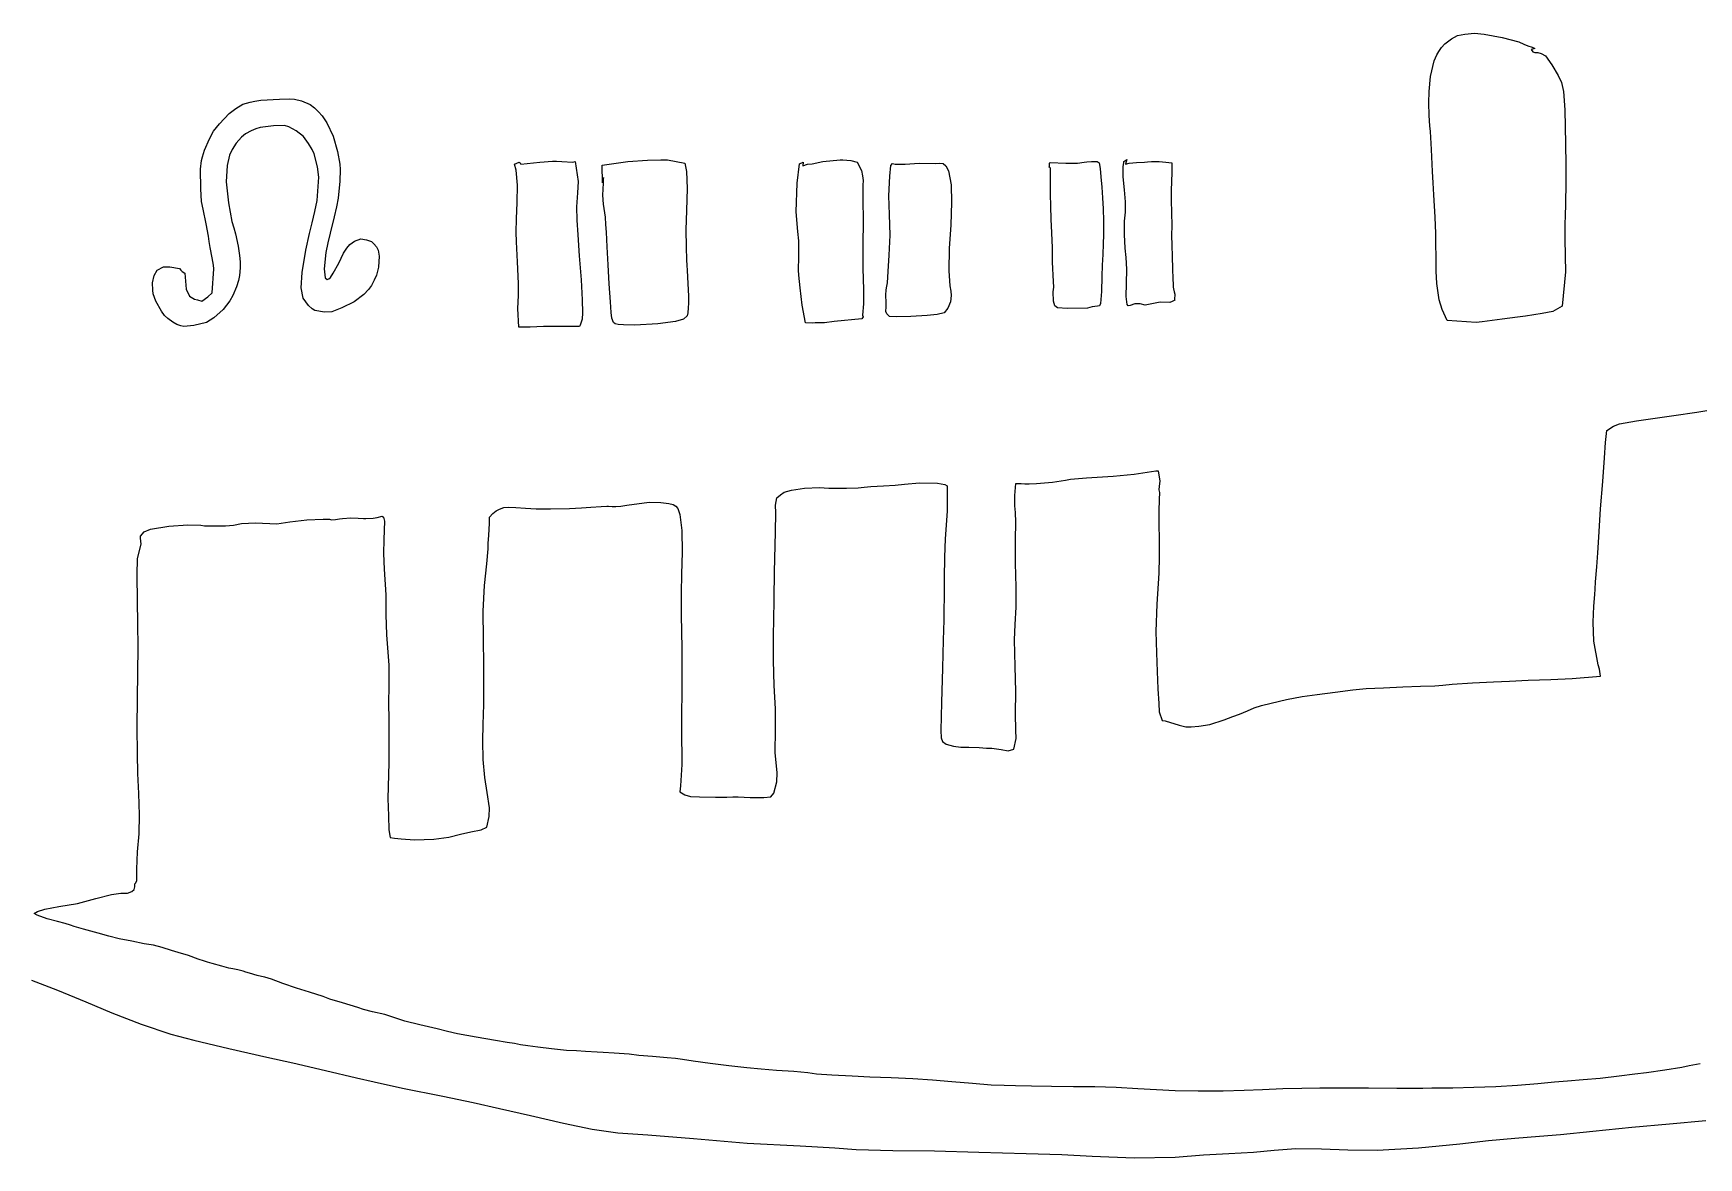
# Model space of a CAD drawing. Extents: x -1148 to -236, y 63 to 400.
# Drawn here: x -1008.5 to -785.2, y 62.6 to 213.4 of the extents above; entities that cross this region are included whole.
import ezdxf

# ---------------------------------------------------------------- set-up
doc = ezdxf.new("R2010")
doc.units = 0

msp = doc.modelspace()

# ---------------------------------------------------------------- linework, layer by layer
at = {"layer": 'Layer 1'}
for p, q in [((-819.208, 211.967), (-818.332, 212.627)), ((-818.332, 212.627), (-817.51, 213.076)), ((-817.51, 213.076), (-816.523, 213.282)), ((-816.523, 213.282), (-815.235, 213.385)), ((-815.235, 213.385), (-813.928, 213.273)), ((-815.235, 213.385), (-815.235, 213.385)), ((-813.928, 213.273), (-811.55, 212.802)), ((-811.55, 212.802), (-809.304, 212.224)), ((-809.304, 212.224), (-808.626, 211.932)), ((-820.654, 209.677), (-820.308, 210.503)), ((-820.308, 210.503), (-820.01, 210.946)), ((-820.01, 210.946), (-819.644, 211.499)), ((-819.644, 211.499), (-819.208, 211.967)), ((-808.626, 211.932), (-808.107, 211.695)), ((-808.107, 211.695), (-807.51, 211.517)), ((-807.153, 211.362), (-807.653, 211.223)), ((-807.653, 211.223), (-807.43375, 210.91637)), ((-807.51, 211.517), (-807.153, 211.362)), ((-807.43375, 210.91637), (-807.171, 210.813)), ((-807.171, 210.813), (-806.765, 210.818)), ((-806.765, 210.818), (-806.284, 210.683)), ((-806.284, 210.683), (-805.725, 210.369)), ((-805.725, 210.369), (-804.851, 209.167)), ((-821.133, 207.587), (-820.654, 209.677)), ((-804.851, 209.167), (-804.011, 207.743)), ((-804.011, 207.743), (-803.561, 206.767)), ((-821.343, 204.081), (-821.324, 205.589)), ((-821.324, 205.589), (-821.133, 207.587)), ((-803.561, 206.767), (-803.31637, 205.55975)), ((-803.31637, 205.55975), (-803.149, 203.1)), ((-982.219, 202.624), (-981.335, 203.303)), ((-981.335, 203.303), (-980.397, 203.86)), ((-980.397, 203.86), (-979.406, 204.165)), ((-979.406, 204.165), (-978.799, 204.279)), ((-978.799, 204.279), (-977.962, 204.405)), ((-977.962, 204.405), (-975.451, 204.558)), ((-975.451, 204.558), (-974.068, 204.587)), ((-974.068, 204.587), (-973.475, 204.574)), ((-974.068, 204.587), (-974.068, 204.587)), ((-973.475, 204.574), (-972.533, 204.331)), ((-972.533, 204.331), (-971.371, 203.847)), ((-971.371, 203.847), (-970.782, 203.408)), ((-970.782, 203.408), (-970.242, 202.856)), ((-821.296, 202.354), (-821.343, 204.081)), ((-984.307, 200.24575), (-983.531, 201.265)), ((-983.531, 201.265), (-982.219, 202.624)), ((-976.288, 200.997), (-978.06, 200.758)), ((-974.789, 201.011), (-976.288, 200.997)), ((-974.226, 200.851), (-974.789, 201.011)), ((-970.242, 202.856), (-969.733, 202.313)), ((-969.733, 202.313), (-969.131, 201.395)), ((-969.131, 201.395), (-968.294, 199.583)), ((-821.209, 200.986), (-821.296, 202.354)), ((-821.149, 200.237), (-821.209, 200.986)), ((-803.149, 203.1), (-803.021, 198.547)), ((-985.529, 197.727), (-984.876, 199.234)), ((-984.876, 199.234), (-984.307, 200.24575)), ((-980.586, 199.446), (-981.286, 198.667)), ((-980.027, 199.92), (-980.586, 199.446)), ((-979.276, 200.299), (-980.027, 199.92)), ((-978.664, 200.59), (-979.276, 200.299)), ((-978.06, 200.758), (-978.664, 200.59)), ((-973.244, 200.307), (-974.226, 200.851)), ((-972.23, 199.53), (-973.244, 200.307)), ((-971.564, 198.593), (-972.23, 199.53)), ((-968.294, 199.583), (-967.68, 197.538)), ((-821.027, 197.822), (-821.149, 200.237)), ((-985.918, 196.313), (-985.804, 196.802)), ((-985.804, 196.802), (-985.529, 197.727)), ((-982.183, 197.027), (-982.485, 195.665)), ((-981.819, 197.81), (-982.183, 197.027)), ((-981.286, 198.667), (-981.819, 197.81)), ((-971.076, 197.812), (-971.564, 198.593)), ((-970.816, 197.238), (-971.076, 197.812)), ((-970.359, 195.468), (-970.816, 197.238)), ((-967.68, 197.538), (-967.381, 195.851)), ((-820.865, 194.87), (-821.027, 197.822)), ((-803.021, 198.547), (-803.011, 195.766)), ((-986.04, 195.174), (-985.918, 196.313)), ((-986.023, 192.517), (-986.04, 195.174)), ((-982.485, 195.665), (-982.605, 193.482)), ((-970.193, 194.096), (-970.359, 195.468)), ((-967.328, 195.109), (-967.392, 193.536)), ((-967.381, 195.851), (-967.328, 195.109)), ((-943.948, 195.837), (-943.325, 196.115)), ((-943.727, 195.012), (-943.948, 195.837)), ((-943.547, 193.005), (-943.727, 195.012)), ((-943.325, 196.115), (-943.215, 196.019)), ((-943.215, 196.019), (-943.117, 195.852)), ((-943.117, 195.852), (-940.561, 196.126)), ((-940.561, 196.126), (-938.846, 196.234)), ((-938.846, 196.234), (-938.575, 196.236)), ((-938.575, 196.236), (-938.308, 196.233)), ((-938.575, 196.236), (-938.575, 196.236)), ((-938.308, 196.233), (-937.618, 196.204)), ((-937.618, 196.204), (-936.13, 196.104)), ((-936.13, 196.104), (-935.817, 196.186)), ((-935.817, 196.186), (-935.415, 193.528)), ((-932.204, 195.712), (-928.786, 196.192)), ((-932.148, 193.314), (-932.204, 195.712)), ((-928.786, 196.192), (-926.148, 196.382)), ((-926.148, 196.382), (-924.326, 196.413)), ((-924.326, 196.413), (-923.776, 196.415)), ((-923.776, 196.415), (-923.464, 196.407)), ((-923.776, 196.415), (-923.776, 196.415)), ((-923.464, 196.407), (-921.119, 195.963)), ((-921.119, 195.963), (-920.888, 194.873)), ((-920.888, 194.873), (-920.793, 192.591)), ((-906.057, 193.267), (-905.746, 195.888)), ((-905.746, 195.888), (-905.247, 196.092)), ((-905.247, 196.092), (-905.286, 195.627)), ((-905.286, 195.627), (-904.679, 195.855)), ((-904.679, 195.855), (-904.027, 195.901)), ((-904.027, 195.901), (-902.598, 196.174)), ((-902.598, 196.174), (-900.28, 196.402)), ((-900.28, 196.402), (-899.937, 196.405)), ((-899.937, 196.405), (-898.87362, 196.32788)), ((-899.937, 196.405), (-899.937, 196.405)), ((-898.87362, 196.32788), (-898.018, 196.112)), ((-898.018, 196.112), (-897.455, 194.994)), ((-897.455, 194.994), (-897.289, 194.279)), ((-897.289, 194.279), (-897.229, 193.639)), ((-893.637, 194.236), (-893.48, 195.672)), ((-893.48, 195.672), (-893.295, 195.905)), ((-893.295, 195.905), (-892.898, 195.831)), ((-892.898, 195.831), (-891.564, 195.852)), ((-891.564, 195.852), (-889.708, 195.954)), ((-889.708, 195.954), (-887.56, 195.941)), ((-887.56, 195.941), (-886.942, 195.965)), ((-886.942, 195.965), (-886.471, 195.944)), ((-886.942, 195.965), (-886.942, 195.965)), ((-886.471, 195.944), (-886.10663, 195.60112)), ((-886.10663, 195.60112), (-885.788, 194.959)), ((-885.788, 194.959), (-885.426, 193.087)), ((-872.283, 195.427), (-872.226, 195.566)), ((-872.172, 195.38), (-872.283, 195.427)), ((-872.226, 195.566), (-872.209, 195.95)), ((-872.209, 195.95), (-872.131, 196.055)), ((-872.102, 195.301), (-872.172, 195.38)), ((-872.131, 196.055), (-870.013, 195.977)), ((-872.097, 193.71), (-872.102, 195.301)), ((-870.013, 195.977), (-868.492, 195.988)), ((-868.492, 195.988), (-867.567, 196.091)), ((-867.567, 196.091), (-867.233, 196.136)), ((-867.233, 196.136), (-866.591, 196.19)), ((-866.591, 196.19), (-866.143, 196.178)), ((-866.143, 196.178), (-865.99, 196.196)), ((-865.99, 196.196), (-865.838, 196.187)), ((-865.99, 196.196), (-865.99, 196.196)), ((-865.838, 196.187), (-865.587, 195.998)), ((-865.587, 195.998), (-865.43, 195.267)), ((-865.43, 195.267), (-865.325, 194.124)), ((-862.341, 195.503), (-862.269, 196.03)), ((-862.335, 194.136), (-862.341, 195.503)), ((-862.269, 196.03), (-862.254, 196.175)), ((-862.254, 196.175), (-861.836, 196.447)), ((-861.836, 196.447), (-862.043, 195.845)), ((-862.043, 195.845), (-861.523, 195.974)), ((-861.836, 196.447), (-861.836, 196.447)), ((-861.523, 195.974), (-860.538, 196.055)), ((-860.538, 196.055), (-859.505, 196.091)), ((-859.505, 196.091), (-859.082, 196.145)), ((-859.082, 196.145), (-858.561, 196.191)), ((-858.561, 196.191), (-857.519, 196.184)), ((-857.519, 196.184), (-856.635, 196.116)), ((-856.635, 196.116), (-855.831, 196.014)), ((-855.831, 194.737), (-855.868, 193.496)), ((-855.831, 196.014), (-855.831, 194.737)), ((-820.77, 193.322), (-820.865, 194.87)), ((-803.011, 195.766), (-803.005, 193.295)), ((-985.909, 190.829), (-986.023, 192.517)), ((-982.605, 193.482), (-982.31, 190.661)), ((-970.417, 190.967), (-970.193, 194.096)), ((-967.392, 193.536), (-967.582, 191.267)), ((-943.608, 190.674), (-943.547, 193.005)), ((-935.415, 193.528), (-935.51, 191.982)), ((-932.024, 194.047), (-932.148, 193.314)), ((-932.10712, 191.693), (-932.045, 193.286)), ((-932.045, 193.286), (-932.024, 194.047)), ((-920.793, 192.591), (-920.886, 189.627)), ((-906.189, 189.44), (-906.057, 193.267)), ((-897.229, 193.639), (-897.243, 193.03)), ((-897.243, 193.03), (-897.235, 191.218)), ((-893.778, 191.591), (-893.637, 194.236)), ((-885.426, 193.087), (-885.351, 190.696)), ((-872.093, 191.83), (-872.097, 193.71)), ((-865.325, 194.124), (-865.223, 192.76)), ((-865.223, 192.76), (-865.128, 191.312)), ((-862.187, 192.412), (-862.335, 194.136)), ((-862.046, 190.789), (-862.187, 192.412)), ((-855.868, 193.496), (-855.904, 192.321)), ((-855.904, 192.321), (-855.899, 190.989)), ((-820.677, 191.708), (-820.77, 193.322)), ((-803.005, 193.295), (-803.045, 190.545)), ((-985.697, 189.809), (-985.909, 190.829)), ((-985.309, 187.851), (-985.697, 189.809)), ((-982.31, 190.661), (-981.841, 188.16)), ((-970.717, 189.469), (-970.417, 190.967)), ((-967.815, 190.135), (-968.156, 188.754)), ((-967.582, 191.267), (-967.815, 190.135)), ((-943.674, 188.508), (-943.608, 190.674)), ((-935.51, 191.982), (-935.634, 190.106)), ((-935.634, 190.106), (-935.61, 188.326)), ((-932.017, 190.451), (-932.10712, 191.693)), ((-931.78, 188.726), (-932.017, 190.451)), ((-897.235, 191.218), (-897.224, 188.095)), ((-893.661, 189.091), (-893.778, 191.591)), ((-885.351, 190.696), (-885.463, 187.707)), ((-872.054, 190.182), (-872.093, 191.83)), ((-871.991, 188.466), (-872.054, 190.182)), ((-865.128, 191.312), (-865.048, 189.838)), ((-865.048, 189.838), (-864.995, 188.231)), ((-862.05, 189.411), (-862.046, 190.789)), ((-855.899, 190.989), (-855.857, 189.292)), ((-820.535, 188.714), (-820.677, 191.708)), ((-803.045, 190.545), (-803.098, 188.808)), ((-985.011, 186.159), (-985.309, 187.851)), ((-981.841, 188.16), (-981.603, 187.303)), ((-971.431, 186.538), (-971.083, 187.95)), ((-971.083, 187.95), (-970.717, 189.469)), ((-968.156, 188.754), (-968.667, 186.581)), ((-943.728, 186.703), (-943.674, 188.508)), ((-935.61, 188.326), (-935.479, 186.358)), ((-931.697, 187.75), (-931.78, 188.726)), ((-931.642, 186.699), (-931.697, 187.75)), ((-920.886, 189.627), (-920.968, 187.016)), ((-905.986, 186.79), (-906.189, 189.44)), ((-897.224, 188.095), (-897.235, 185.126)), ((-893.598, 186.32), (-893.661, 189.091)), ((-885.463, 187.707), (-885.669, 184.515)), ((-871.907, 186.642), (-871.991, 188.466)), ((-864.995, 188.231), (-864.982, 186.36)), ((-862.19, 186.411), (-862.17, 188.188)), ((-862.17, 188.188), (-862.05, 189.411)), ((-855.857, 189.292), (-855.836, 187.602)), ((-855.836, 187.602), (-855.847, 186.267)), ((-820.439, 186.549), (-820.535, 188.714)), ((-803.117, 187.916), (-803.124, 185.89)), ((-803.098, 188.808), (-803.117, 187.916)), ((-984.902, 185.472), (-985.011, 186.159)), ((-984.769, 184.661), (-984.902, 185.472)), ((-981.603, 187.303), (-981.387, 186.482)), ((-981.387, 186.482), (-981.032, 184.82)), ((-971.926, 184.29), (-971.431, 186.538)), ((-968.667, 186.581), (-968.996, 185.302)), ((-966.061, 185.083), (-965.4, 185.503)), ((-965.4, 185.503), (-964.577, 185.806)), ((-964.577, 185.806), (-963.788, 185.709)), ((-963.788, 185.709), (-963.142, 185.463)), ((-963.142, 185.463), (-962.808, 185.167)), ((-943.714, 185.42), (-943.728, 186.703)), ((-943.571, 182.752), (-943.714, 185.42)), ((-935.479, 186.358), (-935.269, 183.535)), ((-931.525, 184.731), (-931.642, 186.699)), ((-920.968, 187.016), (-920.949, 184.754)), ((-905.85, 185.554), (-905.986, 186.79)), ((-905.849, 183.423), (-905.85, 185.554)), ((-893.719, 183.628), (-893.598, 186.32)), ((-871.836, 184.633), (-871.907, 186.642)), ((-864.982, 186.36), (-865.008, 185.171)), ((-862.058, 184.569), (-862.19, 186.411)), ((-855.847, 186.267), (-855.827, 184.993)), ((-820.408, 185.348), (-820.439, 186.549)), ((-820.389, 183.164), (-820.408, 185.348)), ((-803.124, 185.89), (-803.098, 183.491)), ((-984.509, 183.287), (-984.769, 184.661)), ((-984.34, 182.281), (-984.509, 183.287)), ((-981.032, 184.82), (-980.823, 183.582)), ((-980.823, 183.582), (-980.739, 182.756)), ((-972.437, 181.295), (-971.926, 184.29)), ((-969.258, 183.991), (-969.48, 181.787)), ((-968.996, 185.302), (-969.258, 183.991)), ((-967.523, 182.575), (-966.869, 183.883)), ((-966.869, 183.883), (-966.456, 184.589)), ((-966.456, 184.589), (-966.061, 185.083)), ((-962.808, 185.167), (-962.481, 184.73)), ((-962.481, 184.73), (-962.253, 184.301)), ((-962.253, 184.301), (-962.118, 183.492)), ((-962.118, 183.492), (-962.202, 182.038)), ((-935.269, 183.535), (-935.019, 180.304)), ((-931.387, 182.359), (-931.525, 184.731)), ((-920.949, 184.754), (-920.902, 182.977)), ((-905.881, 181.63), (-905.849, 183.423)), ((-897.235, 185.126), (-897.24, 181.843)), ((-893.855, 181.447), (-893.719, 183.628)), ((-885.669, 184.515), (-885.722, 181.532)), ((-871.832, 182.693), (-871.836, 184.633)), ((-865.084, 183.711), (-865.16, 182.283)), ((-865.008, 185.171), (-865.084, 183.711)), ((-861.935, 183.305), (-862.058, 184.569)), ((-861.876, 181.736), (-861.935, 183.305)), ((-855.827, 184.993), (-855.773, 183.472)), ((-855.773, 183.472), (-855.728, 181.797)), ((-820.369, 181.474), (-820.389, 183.164)), ((-803.098, 183.491), (-803.032, 181.389)), ((-992.479, 179.917), (-992.29, 180.914)), ((-992.29, 180.914), (-991.867, 181.625)), ((-991.867, 181.625), (-991.011, 182.054)), ((-991.011, 182.054), (-990.19062, 182.07563)), ((-990.19062, 182.07563), (-988.9, 181.858)), ((-988.9, 181.858), (-988.679, 181.625)), ((-988.679, 181.625), (-988.538, 181.447)), ((-988.538, 181.447), (-988.18, 181.21)), ((-988.18, 181.21), (-987.986, 179.07)), ((-984.499, 178.578), (-984.278, 181.813)), ((-984.278, 181.813), (-984.34, 182.281)), ((-980.838, 180.909), (-980.968, 180.215)), ((-980.728, 181.927), (-980.838, 180.909)), ((-980.739, 182.756), (-980.728, 181.927)), ((-972.576, 179.261), (-972.437, 181.295)), ((-969.48, 181.787), (-969.368, 180.586)), ((-968.644, 180.648), (-968.264, 181.2)), ((-968.264, 181.2), (-967.523, 182.575)), ((-962.466, 180.943), (-962.759, 180.279)), ((-962.202, 182.038), (-962.466, 180.943)), ((-943.425, 179.819), (-943.571, 182.752)), ((-931.249, 179.771), (-931.387, 182.359)), ((-920.902, 182.977), (-920.872, 182.309)), ((-920.872, 182.309), (-920.809, 181.588)), ((-920.809, 181.588), (-920.701, 179.841)), ((-905.841, 180.973), (-905.881, 181.63)), ((-905.669, 179.234), (-905.841, 180.973)), ((-897.24, 181.843), (-897.185, 179.012)), ((-893.968, 179.922), (-893.855, 181.447)), ((-885.722, 181.532), (-885.59, 179.503)), ((-871.685, 180.083), (-871.832, 182.693)), ((-865.16, 182.283), (-865.201, 180.782)), ((-861.907, 179.841), (-861.876, 181.736)), ((-855.728, 181.797), (-855.701, 180.464)), ((-820.301, 179.854), (-820.369, 181.474)), ((-803.032, 181.389), (-803.48, 176.785)), ((-992.465, 178.958), (-992.479, 179.917)), ((-992.425, 178.459), (-992.465, 178.958)), ((-987.986, 179.07), (-987.517, 178.153)), ((-981.256, 179.399), (-981.724, 178.226)), ((-980.968, 180.215), (-981.256, 179.399)), ((-972.307, 177.885), (-972.576, 179.261)), ((-969.368, 180.586), (-969.1, 180.38)), ((-969.1, 180.38), (-968.864, 180.448)), ((-968.864, 180.448), (-968.644, 180.648)), ((-963.538, 179.017), (-964.154, 178.351)), ((-963.155, 179.569), (-963.538, 179.017)), ((-962.759, 180.279), (-963.155, 179.569)), ((-943.425, 178.213), (-943.425, 179.819)), ((-935.019, 180.304), (-934.894, 177.625)), ((-931.1, 177.357), (-931.249, 179.771)), ((-920.701, 179.841), (-920.628, 178.148)), ((-905.376, 176.933), (-905.669, 179.234)), ((-897.185, 179.012), (-897.182, 177.112)), ((-894.151, 178.301), (-894.132, 178.956)), ((-894.132, 178.956), (-894.068, 179.243)), ((-894.068, 179.243), (-893.968, 179.922)), ((-885.59, 179.503), (-885.466, 178.817)), ((-885.466, 178.817), (-885.426, 178.207)), ((-871.732, 178.71), (-871.637, 179.323)), ((-871.685, 177.445), (-871.732, 178.71)), ((-871.637, 179.323), (-871.685, 180.083)), ((-865.255, 178.761), (-865.394, 177.163)), ((-865.201, 180.782), (-865.255, 178.761)), ((-861.937, 178.106), (-861.907, 179.841)), ((-855.701, 180.464), (-855.664, 179.709)), ((-855.664, 179.709), (-855.63, 179.325)), ((-855.63, 179.325), (-855.604, 179.098)), ((-855.604, 179.098), (-855.519, 178.702)), ((-855.519, 178.702), (-855.413, 178.392)), ((-819.998, 177.657), (-820.301, 179.854)), ((-992.035, 177.458), (-992.425, 178.459)), ((-991.311, 176.138), (-992.035, 177.458)), ((-987.517, 178.153), (-986.854, 177.743)), ((-986.854, 177.743), (-986.457, 177.641)), ((-986.457, 177.641), (-985.878, 177.481)), ((-985.878, 177.481), (-985.061, 178.062)), ((-985.061, 178.062), (-984.499, 178.578)), ((-982.15, 177.526), (-983.044, 176.344)), ((-981.724, 178.226), (-982.15, 177.526)), ((-971.594, 176.882), (-972.307, 177.885)), ((-971.087, 176.452), (-971.594, 176.882)), ((-970.724, 176.224), (-971.087, 176.452)), ((-967.104, 176.559), (-968.469, 176.055)), ((-965.436, 177.396), (-967.104, 176.559)), ((-964.154, 178.351), (-965.436, 177.396)), ((-943.516, 176.462), (-943.425, 178.213)), ((-943.373, 173.98), (-943.516, 176.462)), ((-934.894, 177.625), (-934.863, 175.9)), ((-930.994, 175.959), (-931.1, 177.357)), ((-920.673, 176.585), (-920.723, 175.921)), ((-920.635, 177.196), (-920.673, 176.585)), ((-920.628, 178.148), (-920.635, 177.196)), ((-904.958, 174.581), (-905.376, 176.933)), ((-897.182, 177.112), (-897.297, 175.607)), ((-894.165, 176.069), (-894.131, 176.686)), ((-894.128, 177.251), (-894.151, 178.301)), ((-894.131, 176.686), (-894.128, 177.251)), ((-885.836, 176.527), (-886.338, 175.878)), ((-885.509, 177.36), (-885.836, 176.527)), ((-885.426, 178.207), (-885.509, 177.36)), ((-871.49338, 176.82712), (-871.685, 177.445)), ((-871.133, 176.549), (-871.49338, 176.82712)), ((-869.834, 176.464), (-871.133, 176.549)), ((-867.139, 176.54), (-869.834, 176.464)), ((-866.511, 176.711), (-867.139, 176.54)), ((-865.768, 176.8), (-866.511, 176.711)), ((-865.53863, 176.86), (-865.768, 176.8)), ((-865.394, 177.163), (-865.53863, 176.86)), ((-861.822, 177.001), (-861.937, 178.106)), ((-861.66975, 176.83613), (-861.822, 177.001)), ((-861.426, 176.87), (-861.66975, 176.83613)), ((-860.762, 177.105), (-861.426, 176.87)), ((-860.059, 177.12), (-860.762, 177.105)), ((-859.393, 176.912), (-860.059, 177.12)), ((-857.392, 177.321), (-859.393, 176.912)), ((-856.103, 177.281), (-857.392, 177.321)), ((-855.777, 177.435), (-856.103, 177.281)), ((-855.44, 177.596), (-855.777, 177.435)), ((-855.413, 178.392), (-855.446, 177.691)), ((-855.446, 177.691), (-855.44, 177.596)), ((-819.59475, 176.3515), (-819.998, 177.657)), ((-803.48, 176.785), (-804.745, 176.07)), ((-990.87, 175.563), (-991.311, 176.138)), ((-990.461, 175.159), (-990.87, 175.563)), ((-989.792, 174.656), (-990.461, 175.159)), ((-989.244, 174.336), (-989.792, 174.656)), ((-988.719, 174.177), (-989.244, 174.336)), ((-988.283, 174.055), (-988.719, 174.177)), ((-986.961, 174.199), (-988.283, 174.055)), ((-985.256, 174.598), (-986.961, 174.199)), ((-984.275, 175.211), (-985.256, 174.598)), ((-983.044, 176.344), (-984.275, 175.211)), ((-969.419, 175.982), (-970.724, 176.224)), ((-968.469, 176.055), (-969.419, 175.982)), ((-935.144, 174.239), (-935.227, 174.076)), ((-934.877, 175.064), (-935.144, 174.239)), ((-934.863, 175.9), (-934.877, 175.064)), ((-930.89, 175.18), (-930.994, 175.959)), ((-930.683, 174.597), (-930.89, 175.18)), ((-930.45438, 174.40963), (-930.683, 174.597)), ((-930.042, 174.331), (-930.45438, 174.40963)), ((-929.366, 174.283), (-930.042, 174.331)), ((-927.818, 174.252), (-929.366, 174.283)), ((-924.747, 174.434), (-927.818, 174.252)), ((-922.351, 174.728), (-924.747, 174.434)), ((-921.284, 175.048), (-922.351, 174.728)), ((-920.807, 175.498), (-921.284, 175.048)), ((-920.723, 175.921), (-920.807, 175.498)), ((-904.06, 174.53), (-904.958, 174.581)), ((-903.664, 174.543), (-904.06, 174.53)), ((-903.012, 174.56), (-903.664, 174.543)), ((-902.416, 174.577), (-903.012, 174.56)), ((-901.093, 174.732), (-902.416, 174.577)), ((-897.402, 175.115), (-901.093, 174.732)), ((-897.217, 175.382), (-897.402, 175.115)), ((-897.297, 175.607), (-897.217, 175.382)), ((-894.058, 175.752), (-894.165, 176.069)), ((-893.676, 175.403), (-894.058, 175.752)), ((-892.708, 175.35), (-893.676, 175.403)), ((-890.805, 175.399), (-892.708, 175.35)), ((-888.607, 175.53), (-890.805, 175.399)), ((-887.302, 175.657), (-888.607, 175.53)), ((-886.338, 175.878), (-887.302, 175.657)), ((-818.899, 174.875), (-819.59475, 176.3515)), ((-815.026, 174.589), (-818.899, 174.875)), ((-814.212, 174.703), (-815.026, 174.589)), ((-811.54, 175.033), (-814.212, 174.703)), ((-809.471, 175.304), (-811.54, 175.033)), ((-808.42, 175.464), (-809.471, 175.304)), ((-806.157, 175.813), (-808.42, 175.464)), ((-804.745, 176.07), (-806.157, 175.813)), ((-942.891, 173.988), (-943.373, 173.98)), ((-942.344, 173.967), (-942.891, 173.988)), ((-941.847, 173.97), (-942.344, 173.967)), ((-940.069, 174.067), (-941.847, 173.97)), ((-935.227, 174.076), (-940.069, 174.067)), ((-796.597, 160.705), (-795.78813, 160.99513)), ((-795.78813, 160.99513), (-793.519, 161.397)), ((-793.519, 161.397), (-788.513, 162.135)), ((-788.513, 162.135), (-785.445, 162.579)), ((-785.445, 162.579), (-783.297, 162.955)), ((-797.689, 158.501), (-797.477, 160.137)), ((-797.477, 160.137), (-796.597, 160.705)), ((-798.028, 153.296), (-797.802, 156.447)), ((-797.802, 156.447), (-797.689, 158.501)), ((-863.673, 154.01), (-860.876, 154.282)), ((-860.876, 154.282), (-857.984, 154.729)), ((-857.984, 154.729), (-857.661, 154.69)), ((-857.661, 154.69), (-857.431, 153.346)), ((-907.805, 151.832), (-906.828, 152.127)), ((-906.828, 152.127), (-905.06, 152.398)), ((-905.06, 152.398), (-903.058, 152.465)), ((-903.058, 152.465), (-901.792, 152.408)), ((-901.792, 152.408), (-901.018, 152.367)), ((-901.018, 152.367), (-899.46, 152.382)), ((-899.46, 152.382), (-897.898, 152.439)), ((-897.898, 152.439), (-897.056, 152.529)), ((-897.056, 152.529), (-896.178, 152.631)), ((-896.178, 152.631), (-894.472, 152.702)), ((-894.472, 152.702), (-892.933, 152.785)), ((-892.933, 152.785), (-891.654, 152.937)), ((-891.654, 152.937), (-889.64, 153.101)), ((-889.64, 153.101), (-887.229, 153.041)), ((-887.229, 153.041), (-886.25325, 152.89112)), ((-886.25325, 152.89112), (-885.96, 152.703)), ((-885.935, 152.487), (-885.961, 149.363)), ((-885.96, 152.703), (-885.935, 152.487)), ((-876.876, 151.407), (-876.732, 152.991)), ((-876.732, 152.991), (-876.005, 153.012)), ((-876.005, 153.012), (-875.537, 152.984)), ((-875.537, 152.984), (-874.972, 152.968)), ((-874.972, 152.968), (-873.983, 153.006)), ((-873.983, 153.006), (-871.839, 153.209)), ((-871.839, 153.209), (-870.083, 153.452)), ((-870.083, 153.452), (-869.415, 153.588)), ((-869.415, 153.588), (-867.281, 153.772)), ((-867.281, 153.772), (-863.673, 154.01)), ((-857.501, 152.675), (-857.543, 152.153)), ((-857.543, 152.153), (-857.486, 151.819)), ((-857.431, 153.346), (-857.501, 152.675)), ((-798.329, 149.613), (-798.028, 153.296)), ((-945.983, 149.575), (-945.41, 149.799)), ((-945.41, 149.799), (-944.739, 149.821)), ((-944.739, 149.821), (-943.777, 149.789)), ((-943.777, 149.789), (-942.478, 149.684)), ((-942.478, 149.684), (-941.059, 149.622)), ((-941.059, 149.622), (-939.116, 149.628)), ((-939.116, 149.628), (-936.582, 149.673)), ((-936.582, 149.673), (-934.954, 149.73)), ((-934.954, 149.73), (-933.722, 149.821)), ((-933.722, 149.821), (-932.34, 149.944)), ((-932.34, 149.944), (-931.601, 149.979)), ((-931.601, 149.979), (-931.354, 149.958)), ((-931.354, 149.958), (-930.855, 149.95)), ((-930.855, 149.95), (-930.353, 149.948)), ((-930.353, 149.948), (-929.706, 149.983)), ((-929.706, 149.983), (-928.914, 150.105)), ((-928.914, 150.105), (-925.914, 150.508)), ((-925.914, 150.508), (-924.359, 150.455)), ((-924.359, 150.455), (-923.287, 150.349)), ((-923.287, 150.349), (-922.66825, 150.217)), ((-922.66825, 150.217), (-922.312, 149.992)), ((-922.312, 149.992), (-922.054, 149.658)), ((-922.054, 149.658), (-921.802, 148.874)), ((-908.942, 150.106), (-908.792, 151.087)), ((-908.924, 149.076), (-908.942, 150.106)), ((-908.792, 151.087), (-908.29, 151.496)), ((-908.29, 151.496), (-907.805, 151.832)), ((-876.869, 150.003), (-876.876, 151.407)), ((-876.774, 149.14), (-876.869, 150.003)), ((-857.514, 150.883), (-857.581, 149.285)), ((-857.486, 151.819), (-857.514, 150.883)), ((-798.572, 145.833), (-798.329, 149.613)), ((-990.303, 147.296), (-987.75, 147.49)), ((-987.75, 147.49), (-986.02, 147.448)), ((-986.02, 147.448), (-985.547, 147.346)), ((-982.701, 147.332), (-981.617, 147.413)), ((-981.617, 147.413), (-980.543, 147.632)), ((-980.543, 147.632), (-978.703, 147.717)), ((-978.703, 147.717), (-975.838, 147.618)), ((-975.838, 147.618), (-974.071, 147.866)), ((-974.071, 147.866), (-971.785, 148.119)), ((-971.785, 148.119), (-969.602, 148.248)), ((-969.602, 148.248), (-968.78, 148.216)), ((-968.78, 148.216), (-968.511, 148.149)), ((-968.511, 148.149), (-967.959, 148.196)), ((-967.959, 148.196), (-967.422, 148.265)), ((-967.422, 148.265), (-967.005, 148.329)), ((-967.005, 148.329), (-965.906, 148.412)), ((-965.906, 148.412), (-964.927, 148.37)), ((-964.927, 148.37), (-964.194, 148.312)), ((-964.194, 148.312), (-963.907, 148.333)), ((-963.907, 148.333), (-962.919, 148.367)), ((-962.919, 148.367), (-962.377, 148.455)), ((-962.377, 148.455), (-961.695, 148.624)), ((-961.695, 148.624), (-961.50463, 148.50175)), ((-961.50463, 148.50175), (-961.387, 147.976)), ((-961.387, 147.976), (-961.469, 145.493)), ((-947.401, 146.051), (-947.32, 147.672)), ((-947.32, 147.672), (-947.318, 148.511)), ((-947.318, 148.511), (-946.854, 149.007)), ((-946.854, 149.007), (-946.421, 149.343)), ((-946.421, 149.343), (-945.983, 149.575)), ((-921.802, 148.874), (-921.522, 146.692)), ((-908.977, 146.519), (-908.924, 149.076)), ((-886.049, 148.032), (-886.228, 145.596)), ((-885.961, 149.363), (-886.049, 148.032)), ((-876.803, 145.448), (-876.73, 147.84)), ((-876.73, 147.84), (-876.774, 149.14)), ((-857.581, 149.285), (-857.573, 147.571)), ((-857.573, 147.571), (-857.527, 145.496)), ((-994.088, 145.963), (-993.59362, 146.52225)), ((-994.085, 145.68), (-994.088, 145.963)), ((-994.011, 144.865), (-994.085, 145.68)), ((-993.59362, 146.52225), (-992.755, 146.873)), ((-992.755, 146.873), (-990.303, 147.296)), ((-985.547, 147.346), (-984.053, 147.326)), ((-984.053, 147.326), (-983.667, 147.329)), ((-983.667, 147.329), (-982.701, 147.332)), ((-961.469, 145.493), (-961.54413, 143.624)), ((-947.47, 144.994), (-947.401, 146.051)), ((-921.522, 146.692), (-921.495, 143.8)), ((-909.117, 141.119), (-908.977, 146.519)), ((-886.228, 145.596), (-886.318, 143.152)), ((-876.794, 142.312), (-876.803, 145.448)), ((-857.527, 145.496), (-857.509, 143.174)), ((-798.694, 143.714), (-798.572, 145.833)), ((-994.537, 140.745), (-994.496, 142.953)), ((-994.496, 142.953), (-994.011, 144.865)), ((-961.54413, 143.624), (-961.44, 141.527)), ((-947.687, 142.239), (-947.503, 144.258)), ((-947.503, 144.258), (-947.47, 144.994)), ((-921.495, 143.8), (-921.553, 140.853)), ((-886.318, 143.152), (-886.337, 140.319)), ((-857.509, 143.174), (-857.584, 141)), ((-798.847, 141.839), (-798.694, 143.714)), ((-994.526, 137.212), (-994.537, 140.745)), ((-961.44, 141.527), (-961.225, 138.102)), ((-947.984, 139.329), (-947.687, 142.239)), ((-921.553, 140.853), (-921.593, 138.335)), ((-909.162, 137.602), (-909.117, 141.119)), ((-876.698, 139.092), (-876.794, 142.312)), ((-857.584, 141), (-857.835, 136.854)), ((-799.009, 139.819), (-798.847, 141.839)), ((-948.139, 135.873), (-947.984, 139.329)), ((-886.337, 140.319), (-886.352, 137.675)), ((-876.69, 136.408), (-876.698, 139.092)), ((-799.112, 138.109), (-799.067, 138.86)), ((-799.067, 138.86), (-799.009, 139.819)), ((-994.469, 134.223), (-994.526, 137.212)), ((-961.225, 138.102), (-961.201, 135.457)), ((-921.593, 138.335), (-921.601, 136.413)), ((-921.601, 136.413), (-921.6, 135.013)), ((-909.187, 134.549), (-909.162, 137.602)), ((-886.352, 137.675), (-886.371, 136.181)), ((-876.809, 134.086), (-876.69, 136.408)), ((-857.835, 136.854), (-857.948, 133.148)), ((-799.348, 134.429), (-799.234, 136.558)), ((-799.234, 136.558), (-799.112, 138.109)), ((-994.441, 131.018), (-994.469, 134.223)), ((-961.201, 135.457), (-961.113, 132.731)), ((-948.107, 132.192), (-948.139, 135.873)), ((-921.6, 135.013), (-921.569, 133.538)), ((-909.215, 132.838), (-909.187, 134.549)), ((-886.407, 134.681), (-886.49, 131.998)), ((-886.371, 136.181), (-886.407, 134.681)), ((-876.932, 132.06), (-876.809, 134.086)), ((-799.251, 131.863), (-799.348, 134.429)), ((-961.113, 132.731), (-960.818, 128.639)), ((-948.061, 128.601), (-948.107, 132.192)), ((-921.569, 133.538), (-921.511, 130.518)), ((-909.226, 129.281), (-909.225, 131.902)), ((-909.225, 131.902), (-909.215, 132.838)), ((-886.49, 131.998), (-886.585, 128.237)), ((-876.824, 128.457), (-876.932, 132.06)), ((-857.948, 133.148), (-857.889, 130.301)), ((-798.677, 128.678), (-799.251, 131.863)), ((-994.475, 127.646), (-994.441, 131.018)), ((-921.511, 130.518), (-921.516, 127.234)), ((-857.889, 130.301), (-857.787, 127.803)), ((-994.524, 124.119), (-994.475, 127.646)), ((-960.818, 128.639), (-960.79, 125.982)), ((-948.06, 125.524), (-948.061, 128.601)), ((-909.126, 125.931), (-909.226, 129.281)), ((-886.585, 128.237), (-886.708, 123.639)), ((-876.744, 125.132), (-876.824, 128.457)), ((-857.787, 127.803), (-857.679, 125.498)), ((-798.465, 128.113), (-798.677, 128.678)), ((-798.327, 127.164), (-798.465, 128.113)), ((-960.79, 125.982), (-960.837, 123.462)), ((-948.078, 123.399), (-948.06, 125.524)), ((-921.516, 127.234), (-921.537, 124.719)), ((-908.967, 122.803), (-909.126, 125.931)), ((-876.772, 122.114), (-876.744, 125.132)), ((-857.679, 125.498), (-857.583, 123.489)), ((-833.911, 125.04), (-831.545, 125.328)), ((-831.545, 125.328), (-829.753, 125.506)), ((-829.753, 125.506), (-827.44, 125.631)), ((-827.44, 125.631), (-824.835, 125.731)), ((-824.835, 125.731), (-822.491, 125.818)), ((-822.491, 125.818), (-820.536, 125.9)), ((-820.536, 125.9), (-819.489, 125.973)), ((-819.489, 125.973), (-818.214, 126.092)), ((-818.214, 126.092), (-815.52, 126.276)), ((-815.52, 126.276), (-812.689, 126.424)), ((-812.689, 126.424), (-810.528, 126.517)), ((-810.528, 126.517), (-808.027, 126.625)), ((-808.027, 126.625), (-805.004, 126.75)), ((-805.004, 126.75), (-802.163, 126.86)), ((-802.163, 126.86), (-798.327, 127.164)), ((-994.537, 120.358), (-994.524, 124.119)), ((-960.837, 123.462), (-960.814, 121.439)), ((-948.139, 120.675), (-948.078, 123.399)), ((-921.537, 124.719), (-921.56, 122.412)), ((-886.708, 123.639), (-886.814, 119.909)), ((-857.583, 123.489), (-857.524, 122.385)), ((-845.676, 122.541), (-844.794, 122.911)), ((-844.794, 122.911), (-843.801, 123.262)), ((-843.801, 123.262), (-842.514, 123.575)), ((-842.514, 123.575), (-840.469, 124.05)), ((-840.469, 124.05), (-838.333, 124.462)), ((-838.333, 124.462), (-836.329, 124.73)), ((-836.329, 124.73), (-833.911, 125.04)), ((-960.814, 121.439), (-960.803, 119.766)), ((-948.185, 118.518), (-948.139, 120.675)), ((-921.56, 122.412), (-921.59, 120.103)), ((-908.977, 119.966), (-908.967, 122.803)), ((-876.723, 119.916), (-876.772, 122.114)), ((-857.524, 122.385), (-857.123, 121.241)), ((-857.123, 121.241), (-856.708, 121.176)), ((-856.708, 121.176), (-854.837, 120.611)), ((-854.837, 120.611), (-853.936, 120.394)), ((-852.185, 120.455), (-850.712, 120.709)), ((-850.712, 120.709), (-848.799, 121.322)), ((-848.799, 121.322), (-847.626, 121.756)), ((-847.626, 121.756), (-846.729, 122.101)), ((-846.729, 122.101), (-845.676, 122.541)), ((-994.506, 116.75), (-994.537, 120.358)), ((-960.803, 119.766), (-960.807, 118.11)), ((-948.145, 116.02), (-948.185, 118.518)), ((-921.59, 120.103), (-921.526, 115.335)), ((-908.994, 116.924), (-908.977, 119.966)), ((-886.814, 119.909), (-886.73, 118.91012)), ((-886.73, 118.91012), (-886.568, 118.431)), ((-886.568, 118.431), (-886.061, 118.063)), ((-876.995, 117.383), (-876.687, 118.828)), ((-876.687, 118.828), (-876.723, 119.916)), ((-853.936, 120.394), (-853.218, 120.397)), ((-853.218, 120.397), (-852.185, 120.455)), ((-994.449, 114.103), (-994.506, 116.75)), ((-960.807, 118.11), (-960.82, 115.539)), ((-908.754, 114.201), (-908.994, 116.924)), ((-886.061, 118.063), (-885.103, 117.781)), ((-885.103, 117.781), (-884.095, 117.653)), ((-884.095, 117.653), (-883.04, 117.658)), ((-883.04, 117.658), (-881.668, 117.596)), ((-881.668, 117.596), (-880.667, 117.543)), ((-880.667, 117.543), (-879.939, 117.53)), ((-879.939, 117.53), (-878.7, 117.331)), ((-878.7, 117.331), (-877.758, 117.15)), ((-877.758, 117.15), (-876.995, 117.383)), ((-994.337, 111.451), (-994.449, 114.103)), ((-960.82, 115.539), (-960.93, 110.762)), ((-947.952, 113.596), (-948.145, 116.02)), ((-921.526, 115.335), (-921.683, 112.461)), ((-908.76913, 113.01887), (-908.754, 114.201)), ((-947.603, 111.595), (-947.952, 113.596)), ((-921.683, 112.461), (-921.778, 111.654)), ((-921.778, 111.654), (-921.139, 111.282)), ((-909.166, 111.494), (-908.76913, 113.01887)), ((-994.244, 108.567), (-994.337, 111.451)), ((-960.93, 110.762), (-960.872, 108.438)), ((-947.312, 109.532), (-947.603, 111.595)), ((-947.35637, 108.351), (-947.312, 109.532)), ((-921.139, 111.282), (-920.348, 111.035)), ((-920.348, 111.035), (-919.159, 110.982)), ((-919.159, 110.982), (-916.996, 110.96)), ((-916.996, 110.96), (-915.491, 110.962)), ((-915.491, 110.962), (-914.686, 110.975)), ((-914.686, 110.975), (-913.982, 111)), ((-913.982, 111), (-913.178, 110.965)), ((-913.178, 110.965), (-912.354, 110.904)), ((-912.354, 110.904), (-910.539, 110.892)), ((-910.539, 110.892), (-909.578, 110.995)), ((-909.578, 110.995), (-909.166, 111.494)), ((-994.3, 106.022), (-994.244, 108.567)), ((-960.872, 108.438), (-960.795, 106.557)), ((-947.658, 106.945), (-947.35637, 108.351)), ((-994.514, 103.622), (-994.3, 106.022)), ((-960.795, 106.557), (-960.652, 105.539)), ((-960.652, 105.539), (-960.045, 105.448)), ((-960.045, 105.448), (-959.157, 105.358)), ((-959.157, 105.358), (-957.361, 105.21)), ((-957.361, 105.21), (-954.777, 105.301)), ((-954.777, 105.301), (-952.746, 105.608)), ((-952.746, 105.608), (-951.214, 105.99)), ((-951.214, 105.99), (-949.836, 106.283)), ((-949.836, 106.283), (-948.429, 106.567)), ((-948.429, 106.567), (-947.658, 106.945)), ((-994.605, 101.31), (-994.514, 103.622)), ((-994.584, 99.7734), (-994.605, 101.31)), ((-995.844, 98.0561), (-995.265, 98.3049)), ((-995.265, 98.3049), (-994.937, 98.5749)), ((-994.937, 98.5749), (-994.859, 98.9275)), ((-994.859, 98.9275), (-994.853, 99.3203)), ((-994.853, 99.3203), (-994.719, 99.4844)), ((-994.719, 99.4844), (-994.584, 99.7734)), ((-1006.93, 95.9381), (-1005.05, 96.3032)), ((-1005.05, 96.3032), (-1002.55, 96.7121)), ((-1002.55, 96.7121), (-1000.1, 97.3694)), ((-1000.1, 97.3694), (-997.98, 97.911)), ((-997.98, 97.911), (-996.744, 98.0784)), ((-996.744, 98.0784), (-995.844, 98.0561)), ((-1008.36, 95.3614), (-1007.91, 95.6235)), ((-1007.97, 95.1184), (-1008.36, 95.3614)), ((-1006.62, 94.6462), (-1007.97, 95.1184)), ((-1007.91, 95.6235), (-1006.93, 95.9381)), ((-1005.23, 94.263), (-1006.62, 94.6462)), ((-1004.23, 94.0216), (-1005.23, 94.263)), ((-1003.49, 93.8045), (-1004.23, 94.0216)), ((-1002.99, 93.6272), (-1003.49, 93.8045)), ((-1001.73, 93.2439), (-1002.99, 93.6272)), ((-999.762, 92.7111), (-1001.73, 93.2439)), ((-998.35, 92.3146), (-999.762, 92.7111)), ((-996.95, 91.9711), (-998.35, 92.3146)), ((-995.28, 91.6225), (-996.95, 91.9711)), ((-993.616, 91.3042), (-995.28, 91.6225)), ((-992.36, 91.0967), (-993.616, 91.3042)), ((-991.183, 90.7792), (-992.36, 91.0967)), ((-989.96, 90.3955), (-991.183, 90.7792)), ((-989.041, 90.1289), (-989.96, 90.3955)), ((-987.676, 89.6998), (-989.041, 90.1289)), ((-986.36, 89.2285), (-987.676, 89.6998)), ((-985.535, 88.9453), (-986.36, 89.2285)), ((-985.132, 88.8407), (-985.535, 88.9453)), ((-984.489, 88.6642), (-985.132, 88.8407)), ((-983.197, 88.2772), (-984.489, 88.6642)), ((-982.252, 88.0093), (-983.197, 88.2772)), ((-981.733, 87.9192), (-982.252, 88.0093)), ((-981.078, 87.7985), (-981.733, 87.9192)), ((-980.346, 87.6203), (-981.078, 87.7985)), ((-979.979, 87.5016), (-980.346, 87.6203)), ((-979.498, 87.3309), (-979.979, 87.5016)), ((-978.482, 87.0564), (-979.498, 87.3309)), ((-1008.74, 86.4144), (-1005.24, 85.07)), ((-1005.24, 85.07), (-1001.43, 83.4982)), ((-977.869, 86.9204), (-978.482, 87.0564)), ((-977.426, 86.8154), (-977.869, 86.9204)), ((-976.56, 86.533), (-977.426, 86.8154)), ((-975.037, 85.9819), (-976.56, 86.533)), ((-973.211, 85.3292), (-975.037, 85.9819)), ((-971.447, 84.7868), (-973.211, 85.3292)), ((-1001.43, 83.4982), (-997.954, 82.0496)), ((-969.635, 84.2175), (-971.447, 84.7868)), ((-968.726, 83.8558), (-969.635, 84.2175)), ((-967.003, 83.3638), (-968.726, 83.8558)), ((-964.971, 82.7644), (-967.003, 83.3638)), ((-964.215, 82.4775), (-964.971, 82.7644)), ((-997.954, 82.0496), (-994.013, 80.4952)), ((-994.013, 80.4952), (-990.024, 79.1578)), ((-963.015, 82.1781), (-964.215, 82.4775)), ((-961.34, 81.7887), (-963.015, 82.1781)), ((-959.867, 81.3286), (-961.34, 81.7887)), ((-959.207, 81.0743), (-959.867, 81.3286)), ((-958.65, 80.8957), (-959.207, 81.0743)), ((-956.675, 80.41), (-958.65, 80.8957)), ((-954.307, 79.8688), (-956.675, 80.41)), ((-990.024, 79.1578), (-986.937, 78.3719)), ((-986.937, 78.3719), (-982.244, 77.2664)), ((-952.95, 79.5327), (-954.307, 79.8688)), ((-951.589, 79.2305), (-952.95, 79.5327)), ((-949.082, 78.7642), (-951.589, 79.2305)), ((-946.524, 78.3123), (-949.082, 78.7642)), ((-944.959, 78.0697), (-946.524, 78.3123)), ((-982.244, 77.2664), (-977.163, 76.065)), ((-977.163, 76.065), (-973.701, 75.3089)), ((-943.967, 77.9192), (-944.959, 78.0697)), ((-943.151, 77.7546), (-943.967, 77.9192)), ((-942.168, 77.5831), (-943.151, 77.7546)), ((-940.838, 77.4342), (-942.168, 77.5831)), ((-938.999, 77.2114), (-940.838, 77.4342)), ((-936.98, 76.9898), (-938.999, 77.2114)), ((-935.66, 76.9171), (-936.98, 76.9898)), ((-934.423, 76.8592), (-935.66, 76.9171)), ((-932.898, 76.7467), (-934.423, 76.8592)), ((-932.08, 76.6897), (-932.898, 76.7467)), ((-930.601, 76.6252), (-932.08, 76.6897)), ((-928.591, 76.4793), (-930.601, 76.6252)), ((-927.309, 76.323), (-928.591, 76.4793)), ((-925.47, 76.1609), (-927.309, 76.323)), ((-923.504, 76.0133), (-925.47, 76.1609)), ((-922.371, 75.8984), (-923.504, 76.0133)), ((-973.701, 75.3089), (-969.284, 74.296)), ((-969.284, 74.296), (-965.145, 73.3311)), ((-921.431, 75.7616), (-922.371, 75.8984)), ((-920.008, 75.554), (-921.431, 75.7616)), ((-917.725, 75.2539), (-920.008, 75.554)), ((-915.201, 74.9389), (-917.725, 75.2539)), ((-912.812, 74.6739), (-915.201, 74.9389)), ((-910.887, 74.4585), (-912.812, 74.6739)), ((-908.847, 74.2956), (-910.887, 74.4585)), ((-906.502, 74.1435), (-908.847, 74.2956)), ((-904.628, 73.9682), (-906.502, 74.1435)), ((-903.456, 73.8173), (-904.628, 73.9682)), ((-901.422, 73.6548), (-903.456, 73.8173)), ((-793.722, 73.8218), (-795.826, 73.549)), ((-792.199, 73.9893), (-793.722, 73.8218)), ((-789.736, 74.3229), (-792.199, 73.9893)), ((-787.459, 74.7152), (-789.736, 74.3229)), ((-786.444, 74.9104), (-787.459, 74.7152)), ((-784.99, 75.1712), (-786.444, 74.9104)), ((-965.145, 73.3311), (-962.794, 72.7734)), ((-962.794, 72.7734), (-958.957, 71.9226)), ((-958.957, 71.9226), (-953.586, 70.8337)), ((-898.681, 73.5172), (-901.422, 73.6548)), ((-896.305, 73.4171), (-898.681, 73.5172)), ((-893.442, 73.3038), (-896.305, 73.4171)), ((-890.548, 73.1811), (-893.442, 73.3038)), ((-887.912, 72.9897), (-890.548, 73.1811)), ((-885.335, 72.7759), (-887.912, 72.9897)), ((-882.557, 72.5427), (-885.335, 72.7759)), ((-880.057, 72.3468), (-882.557, 72.5427)), ((-878.3, 72.2633), (-880.057, 72.3468)), ((-876.787, 72.2319), (-878.3, 72.2633)), ((-874.649, 72.1876), (-876.787, 72.2319)), ((-871.955, 72.1446), (-874.649, 72.1876)), ((-868.996, 72.1211), (-871.955, 72.1446)), ((-866.15, 72.0888), (-868.996, 72.1211)), ((-863.268, 71.9966), (-866.15, 72.0888)), ((-860.392, 71.8412), (-863.268, 71.9966)), ((-857.898, 71.6828), (-860.392, 71.8412)), ((-855.396, 71.5791), (-857.898, 71.6828)), ((-852.289, 71.5224), (-855.396, 71.5791)), ((-848.941, 71.5196), (-852.289, 71.5224)), ((-846.117, 71.601), (-848.941, 71.5196)), ((-843.67, 71.7122), (-846.117, 71.601)), ((-840.927, 71.8197), (-843.67, 71.7122)), ((-838.406, 71.8945), (-840.927, 71.8197)), ((-835.969, 71.9309), (-838.406, 71.8945)), ((-833.802, 71.9483), (-835.969, 71.9309)), ((-832.042, 71.9317), (-833.802, 71.9483)), ((-829.447, 71.9098), (-832.042, 71.9317)), ((-825.644, 71.902), (-829.447, 71.9098)), ((-822.178, 71.9024), (-825.644, 71.902)), ((-820.958, 71.909), (-822.178, 71.9024)), ((-820.203, 71.923), (-820.958, 71.909)), ((-818.135, 71.9437), (-820.203, 71.923)), ((-815.337, 71.9954), (-818.135, 71.9437)), ((-812.391, 72.1012), (-815.337, 71.9954)), ((-809.472, 72.267), (-812.391, 72.1012)), ((-806.754, 72.4977), (-809.472, 72.267)), ((-804.515, 72.7205), (-806.754, 72.4977)), ((-802.756, 72.8875), (-804.515, 72.7205)), ((-800.673, 73.0508), (-802.756, 72.8875)), ((-798.391, 73.2422), (-800.673, 73.0508)), ((-795.826, 73.549), (-798.391, 73.2422)), ((-953.586, 70.8337), (-949.492, 70.0065)), ((-949.492, 70.0065), (-945.953, 69.1962)), ((-945.953, 69.1962), (-941.803, 68.2404)), ((-941.803, 68.2404), (-937.371, 67.2507)), ((-937.371, 67.2507), (-933.551, 66.4499)), ((-794.126, 66.6855), (-789.072, 67.1457)), ((-789.072, 67.1457), (-784.242, 67.5975)), ((-933.551, 66.4499), (-930.121, 65.936)), ((-930.121, 65.936), (-926.092, 65.6888)), ((-926.092, 65.6888), (-919.966, 65.1683)), ((-919.966, 65.1683), (-912.757, 64.5594)), ((-817.206, 64.4767), (-813.352, 64.9078)), ((-813.352, 64.9078), (-809.818, 65.2208)), ((-809.818, 65.2208), (-806.54, 65.4833)), ((-806.54, 65.4833), (-803.703, 65.7152)), ((-803.703, 65.7152), (-799.367, 66.1473)), ((-799.367, 66.1473), (-794.126, 66.6855)), ((-912.757, 64.5594), (-905.648, 64.205)), ((-905.648, 64.205), (-901.014, 63.9157)), ((-901.014, 63.9157), (-898.153, 63.711)), ((-898.153, 63.711), (-893.252, 63.5791)), ((-893.252, 63.5791), (-887.636, 63.537)), ((-887.636, 63.537), (-881.684, 63.3472)), ((-881.684, 63.3472), (-875.345, 63.155)), ((-875.345, 63.155), (-870.559, 63.0516)), ((-870.559, 63.0516), (-866.505, 62.8152)), ((-866.505, 62.8152), (-860.875, 62.6031)), ((-860.875, 62.6031), (-855.363, 62.6907)), ((-855.363, 62.6907), (-851.579, 62.9698)), ((-851.579, 62.9698), (-848.159, 63.1612)), ((-848.159, 63.1612), (-844.885, 63.3307)), ((-844.885, 63.3307), (-842.086, 63.6184)), ((-842.086, 63.6184), (-839.215, 63.8487)), ((-839.215, 63.8487), (-835.771, 63.7962)), ((-835.771, 63.7962), (-832.21, 63.6498)), ((-832.21, 63.6498), (-828.306, 63.6077)), ((-828.306, 63.6077), (-822.738, 63.9144)), ((-822.738, 63.9144), (-817.206, 64.4767))]:
    msp.add_line(p, q, dxfattribs=at)

doc.saveas('drawing.dxf')
